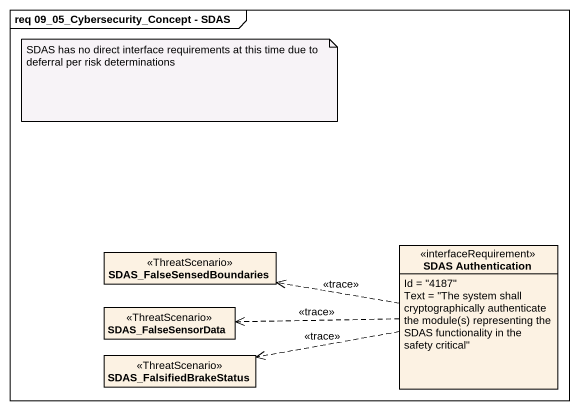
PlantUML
@startuml
mainframe req 09_05_Cybersecurity_Concept - SDAS
hide circle
hide empty members
class SDAS_FalseSensedBoundaries <<ThreatScenario>>
class "SDAS Authentication" as SDAS_Authentication <<interfaceRequirement>> {
  Id = "4187"
  {field} Text = "The system shall cryptographically authenticate the module(s) representing the SDAS functionality in the safety critical"
}
class SDAS_FalseSensorData <<ThreatScenario>>
class SDAS_FalsifiedBrakeStatus <<ThreatScenario>>
SDAS_Authentication .left.> SDAS_FalseSensedBoundaries : <<trace>>
SDAS_Authentication .left.> SDAS_FalseSensorData : <<trace>>
SDAS_Authentication .left.> SDAS_FalsifiedBrakeStatus : <<trace>>
note as N1
  SDAS has no direct interface requirements at this time due to deferral per risk determinations
end note
@enduml
